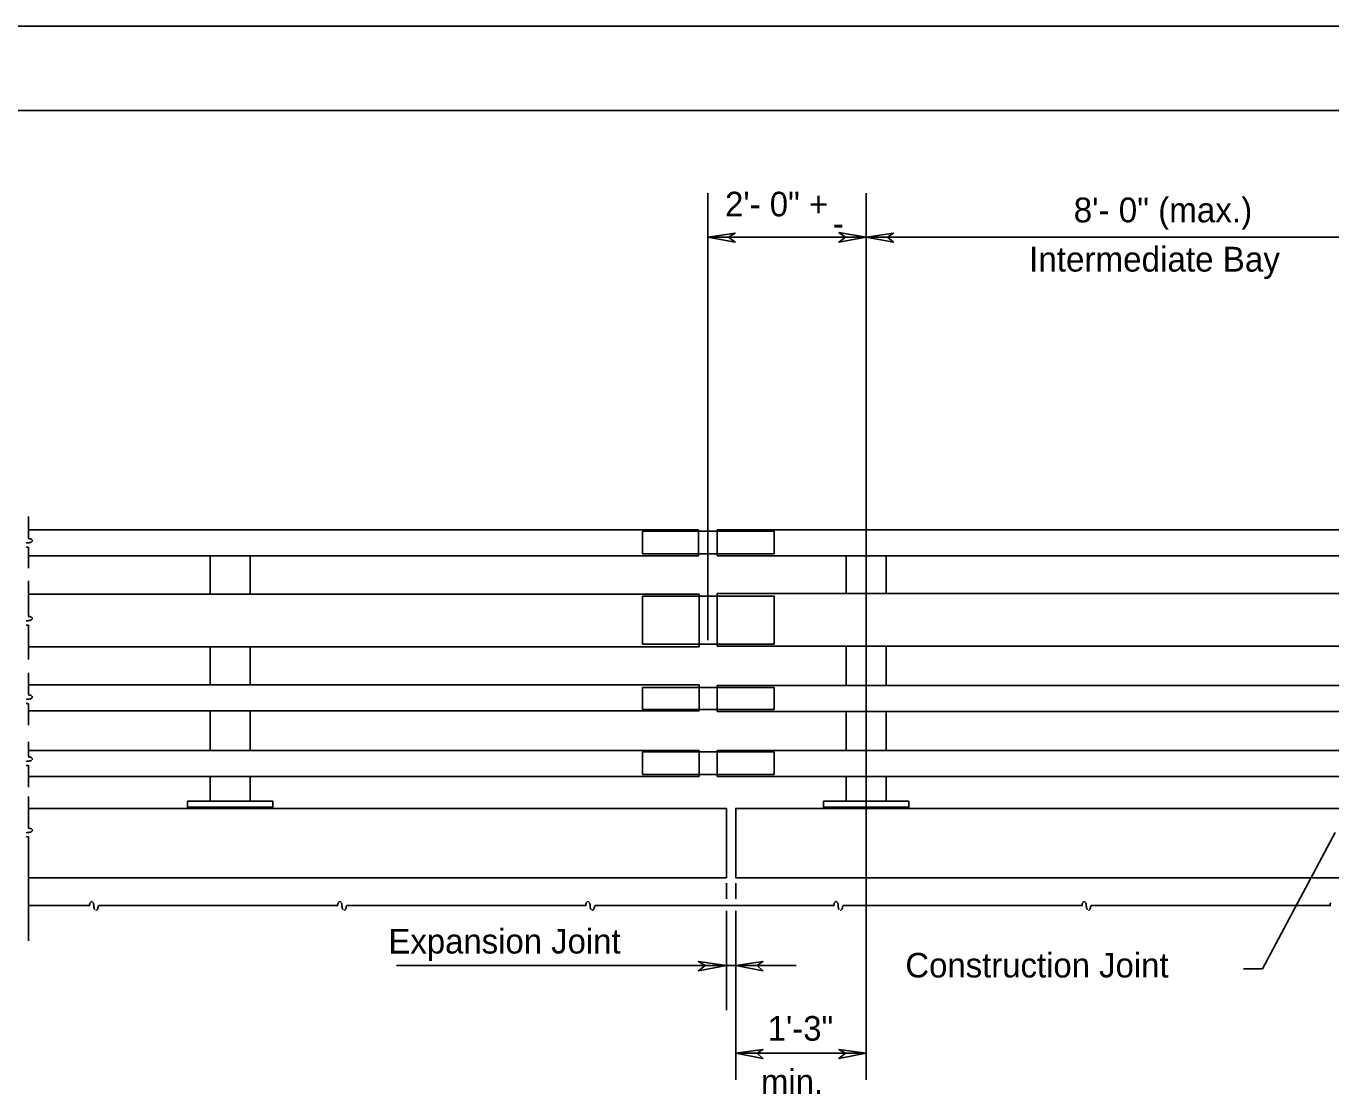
# Model space of a CAD drawing. Extents: x 499999.87 to 500002.82, y 499999.96 to 500001.79.
# Drawn here: x 500000.607 to 500001.251, y 500001.265 to 500001.792 of the extents above; entities that cross this region are included whole.
import ezdxf

# ---------------------------------------------------------------- set-up
doc = ezdxf.new("R2010")
doc.units = 0
for name, color, linetype in [('1', 7, 'Continuous'), ('19', 7, 'Continuous'), ('4', 7, 'Continuous'), ('9', 7, 'Continuous')]:
    doc.layers.add(name, color=color, linetype=linetype)

msp = doc.modelspace()

# ---------------------------------------------------------------- linework, layer by layer
at = {"layer": '1'}
for p, q in [((499999.86647, 500001.79167), (500002.8248, 500001.79167)), ((500000.03314, 500001.75), (500002.78314, 500001.75))]:
    msp.add_line(p, q, dxfattribs=at)
for points in [[(500000.94357, 500001.68766), (500000.95702, 500001.68504), (500000.95374, 500001.68766), (500000.95702, 500001.68963)], [(500001.02165, 500001.68766), (500001.0082, 500001.68996), (500001.01148, 500001.68766), (500001.0082, 500001.68504)], [(500001.02165, 500001.68766), (500001.0351, 500001.68504), (500001.03215, 500001.68766), (500001.0351, 500001.68963)], [(500000.95276, 500001.32841), (500000.93898, 500001.33038), (500000.94226, 500001.32841), (500000.93898, 500001.32579)], [(500000.95735, 500001.32841), (500000.9708, 500001.32579), (500000.96785, 500001.32841), (500000.9708, 500001.33038)], [(500000.95735, 500001.2851), (500000.9708, 500001.28248), (500000.96785, 500001.2851), (500000.9708, 500001.28707)], [(500001.02165, 500001.2851), (500001.0082, 500001.28707), (500001.01148, 500001.2851), (500001.0082, 500001.28248)]]:
    msp.add_lwpolyline(points, close=True, dxfattribs=at)
at = {"layer": '19'}
for centre, major_axis, start_param, end_param in [((500000.60834, 500001.53261), (0, 0.00424), 0, 0.224875), ((500000.60834, 500001.53476), (0, 0.00424), 6.05831, 6.283185), ((500000.60834, 500001.54109), (0, 0.00424), 3.141593, 3.366467), ((500000.60875, 500001.53654), (0, 0.00241), 5.759587, 6.05831), ((500000.60875, 500001.53931), (0, 0.00241), 3.366468, 3.665191), ((500000.60916, 500001.53859), (0, 0.00158), 3.665191, 3.88606), ((500000.60916, 500001.53726), (0, 0.00158), 5.538718, 5.759587), ((500000.60966, 500001.53805), (0, 0.000845), 3.88606, 4.18879), ((500000.60966, 500001.5378), (0, 0.000845), 5.235988, 5.538718), ((500000.60982, 500001.53796), (0, 0.000666), 4.18879, 4.436736), ((500000.60982, 500001.53789), (0, 0.000666), 4.988042, 5.235988), ((500000.60994, 500001.53792), (0, 0.00054), 4.436735, 4.988042), ((500000.60834, 500001.53894), (0, 0.00424), 2.916718, 3.141593), ((500000.60834, 500001.4942), (0, 0.00424), 0, 0.224875), ((500000.60834, 500001.50053), (0, 0.00424), 2.916718, 3.141593), ((500000.60834, 500001.49634), (0, 0.00424), 6.05831, 6.283185), ((500000.60834, 500001.50268), (0, 0.00424), 3.141593, 3.366467), ((500000.60875, 500001.49813), (0, 0.00241), 5.759587, 6.05831), ((500000.60875, 500001.50089), (0, 0.00241), 3.366468, 3.665191), ((500000.60916, 500001.50018), (0, 0.00158), 3.665191, 3.88606), ((500000.60916, 500001.49884), (0, 0.00158), 5.538718, 5.759587), ((500000.60966, 500001.49963), (0, 0.000845), 3.88606, 4.18879), ((500000.60966, 500001.49939), (0, 0.000845), 5.235988, 5.538718), ((500000.60982, 500001.49954), (0, 0.000666), 4.18879, 4.436736), ((500000.60982, 500001.49948), (0, 0.000666), 4.988042, 5.235988), ((500000.60994, 500001.49951), (0, 0.00054), 4.436735, 4.988042), ((500000.60834, 500001.45549), (0, 0.00424), 0, 0.224875), ((500000.60834, 500001.45764), (0, 0.00424), 6.05831, 6.283185), ((500000.60834, 500001.46397), (0, 0.00424), 3.141593, 3.366467), ((500000.60875, 500001.45942), (0, 0.00241), 5.759587, 6.05831), ((500000.60875, 500001.46218), (0, 0.00241), 3.366467, 3.665191), ((500000.60916, 500001.46147), (0, 0.00158), 3.665191, 3.88606), ((500000.60916, 500001.46014), (0, 0.00158), 5.538718, 5.759587), ((500000.60966, 500001.46092), (0, 0.000845), 3.88606, 4.18879), ((500000.60966, 500001.46068), (0, 0.000845), 5.235988, 5.538718), ((500000.60982, 500001.46084), (0, 0.000666), 4.18879, 4.436735), ((500000.60982, 500001.46077), (0, 0.000666), 4.988042, 5.235988), ((500000.60994, 500001.4608), (0, 0.00054), 4.436735, 4.988042), ((500000.60834, 500001.46182), (0, 0.00424), 2.916718, 3.141593), ((500000.60834, 500001.42495), (0, 0.00424), 0, 0.224875), ((500000.60834, 500001.43128), (0, 0.00424), 2.916718, 3.141593), ((500000.60834, 500001.4271), (0, 0.00424), 6.05831, 6.283185), ((500000.60834, 500001.43343), (0, 0.00424), 3.141593, 3.366467), ((500000.60875, 500001.42888), (0, 0.00241), 5.759587, 6.05831), ((500000.60875, 500001.43165), (0, 0.00241), 3.366468, 3.665191), ((500000.60916, 500001.43093), (0, 0.00158), 3.665191, 3.88606), ((500000.60916, 500001.4296), (0, 0.00158), 5.538718, 5.759587), ((500000.60966, 500001.43039), (0, 0.000845), 3.88606, 4.18879), ((500000.60966, 500001.43014), (0, 0.000845), 5.235988, 5.538718), ((500000.60982, 500001.4303), (0, 0.000666), 4.18879, 4.436736), ((500000.60982, 500001.43023), (0, 0.000666), 4.988042, 5.235988), ((500000.60994, 500001.43026), (0, 0.00054), 4.436735, 4.988042)]:
    msp.add_ellipse(centre, major_axis=major_axis, ratio=0.999986, start_param=start_param, end_param=end_param, dxfattribs=at)
at = {"layer": '4'}
for p, q in [((500000.6086, 500001.54987), (500000.6086, 500001.53904)), ((500000.93898, 500001.54331), (500000.6086, 500001.54331)), ((500000.91142, 500001.54265), (500000.97638, 500001.54265)), ((500000.91142, 500001.54265), (500000.91142, 500001.5315)), ((500000.93898, 500001.54331), (500000.93898, 500001.53051)), ((500000.94816, 500001.54331), (500001.3773, 500001.54331)), ((500000.94816, 500001.54331), (500000.94816, 500001.53051)), ((500000.97638, 500001.54265), (500000.97638, 500001.5315)), ((500000.6086, 500001.53478), (500000.6086, 500001.52428)), ((500000.93898, 500001.53051), (500000.6086, 500001.53051)), ((500000.69816, 500001.51181), (500000.69816, 500001.53051)), ((500000.71785, 500001.51181), (500000.71785, 500001.53051)), ((500000.91142, 500001.5315), (500000.97638, 500001.5315)), ((500000.94816, 500001.53051), (500001.3773, 500001.53051)), ((500001.01181, 500001.51181), (500001.01181, 500001.53051)), ((500001.0315, 500001.51181), (500001.0315, 500001.53051)), ((500000.6086, 500001.51804), (500000.6086, 500001.50066)), ((500000.9393, 500001.51148), (500000.6086, 500001.51148)), ((500000.91142, 500001.5105), (500000.97638, 500001.5105)), ((500000.91142, 500001.5105), (500000.91142, 500001.48688)), ((500000.9393, 500001.51148), (500000.9393, 500001.48556)), ((500000.94816, 500001.51181), (500001.3773, 500001.51181)), ((500000.94816, 500001.51181), (500000.94816, 500001.48589)), ((500000.97638, 500001.5105), (500000.97638, 500001.48688)), ((500000.6086, 500001.49639), (500000.6086, 500001.47933)), ((500000.6086, 500001.48556), (500000.9393, 500001.48556)), ((500000.69816, 500001.46686), (500000.69816, 500001.48556)), ((500000.71785, 500001.46686), (500000.71785, 500001.48556)), ((500000.91142, 500001.48688), (500000.97638, 500001.48688)), ((500000.94816, 500001.48589), (500001.3773, 500001.48589)), ((500001.01181, 500001.46686), (500001.01181, 500001.48589)), ((500001.0315, 500001.46686), (500001.0315, 500001.48589)), ((500000.6086, 500001.47277), (500000.6086, 500001.46227)), ((500000.6086, 500001.46686), (500000.9393, 500001.46686)), ((500000.93898, 500001.46686), (500000.6086, 500001.46686)), ((500000.91142, 500001.46555), (500000.97638, 500001.46555)), ((500000.91142, 500001.46555), (500000.91142, 500001.45472)), ((500000.9393, 500001.46686), (500000.9393, 500001.45407)), ((500000.94816, 500001.46654), (500001.3773, 500001.46654)), ((500000.94816, 500001.46654), (500000.94816, 500001.45374)), ((500000.97638, 500001.46555), (500000.97638, 500001.45472)), ((500000.6086, 500001.45768), (500000.6086, 500001.44685)), ((500000.9393, 500001.45407), (500000.6086, 500001.45407)), ((500000.6086, 500001.45407), (500000.9393, 500001.45407)), ((500000.69816, 500001.43438), (500000.69816, 500001.45407)), ((500000.71785, 500001.43438), (500000.71785, 500001.45407)), ((500000.91142, 500001.45472), (500000.97638, 500001.45472)), ((500000.94816, 500001.45374), (500001.3773, 500001.45374)), ((500001.01181, 500001.43438), (500001.01181, 500001.45407)), ((500001.0315, 500001.43438), (500001.0315, 500001.45407)), ((500000.6086, 500001.43865), (500000.6086, 500001.43143)), ((500000.6086, 500001.43438), (500000.9393, 500001.43438)), ((500000.91142, 500001.43373), (500000.97638, 500001.43373)), ((500000.91142, 500001.43373), (500000.91142, 500001.42257)), ((500000.9393, 500001.42159), (500000.9393, 500001.43438)), ((500000.94816, 500001.43438), (500001.3773, 500001.43438)), ((500000.94816, 500001.43438), (500000.94816, 500001.42159)), ((500000.97638, 500001.43373), (500000.97638, 500001.42257)), ((500000.6086, 500001.42717), (500000.6086, 500001.41634)), ((500000.6086, 500001.42159), (500000.9393, 500001.42159)), ((500000.69816, 500001.40945), (500000.69816, 500001.42159)), ((500000.71785, 500001.40945), (500000.71785, 500001.42159)), ((500000.91142, 500001.42257), (500000.97638, 500001.42257)), ((500000.94816, 500001.42159), (500001.3773, 500001.42159)), ((500001.01181, 500001.40945), (500001.01181, 500001.42159)), ((500001.0315, 500001.40945), (500001.0315, 500001.42159)), ((500000.6086, 500001.41175), (500000.6086, 500001.39633)), ((500000.6086, 500001.40584), (500000.95276, 500001.40584)), ((500000.95276, 500001.37172), (500000.95276, 500001.40584)), ((500001.25295, 500001.39403), (500001.21719, 500001.32677)), ((500000.6086, 500001.39206), (500000.6086, 500001.34055)), ((500000.6086, 500001.38911), (500000.6086, 500001.38648)), ((500000.6086, 500001.37172), (500000.95276, 500001.37172)), ((500000.6086, 500001.35794), (500000.63878, 500001.35794)), ((500000.64304, 500001.35794), (500000.76115, 500001.35794)), ((500000.76542, 500001.35794), (500000.88353, 500001.35794)), ((500000.8878, 500001.35794), (500001.00591, 500001.35794)), ((500001.01017, 500001.35794), (500001.12828, 500001.35794)), ((500001.13255, 500001.35794), (500001.25066, 500001.35794)), ((500001.21719, 500001.32677), (500001.20768, 500001.32677))]:
    msp.add_line(p, q, dxfattribs=at)
for points in [[(500000.68701, 500001.40945), (500000.68701, 500001.4065), (500000.729, 500001.4065), (500000.729, 500001.40945), (500000.68701, 500001.40945)], [(500000.68701, 500001.4065), (500000.68701, 500001.40584), (500000.729, 500001.40584), (500000.729, 500001.4065), (500000.68701, 500001.4065)], [(500001.00066, 500001.40945), (500001.00066, 500001.4065), (500001.04265, 500001.4065), (500001.04265, 500001.40945), (500001.00066, 500001.40945)], [(500001.00066, 500001.4065), (500001.00066, 500001.40584), (500001.04265, 500001.40584), (500001.04265, 500001.4065), (500001.00066, 500001.4065)], [(500001.3773, 500001.40584), (500000.95735, 500001.40584), (500000.95735, 500001.37172), (500001.3773, 500001.37172)]]:
    msp.add_lwpolyline(points, dxfattribs=at)
for centre, major_axis, start_param, end_param in [((500000.60834, 500001.53261), (0, 0.00424), 0, 0.224875), ((500000.60834, 500001.53476), (0, 0.00424), 6.05831, 6.283185), ((500000.60834, 500001.54109), (0, 0.00424), 3.141593, 3.366467), ((500000.60875, 500001.53654), (0, 0.00241), 5.759587, 6.05831), ((500000.60875, 500001.53931), (0, 0.00241), 3.366467, 3.665191), ((500000.60916, 500001.53859), (0, 0.00158), 3.665191, 3.88606), ((500000.60916, 500001.53726), (0, 0.00158), 5.538718, 5.759587), ((500000.60966, 500001.53805), (0, 0.000845), 3.88606, 4.18879), ((500000.60966, 500001.5378), (0, 0.000845), 5.235988, 5.538718), ((500000.60982, 500001.53796), (0, 0.000666), 4.18879, 4.436736), ((500000.60982, 500001.53789), (0, 0.000666), 4.988042, 5.235988), ((500000.60994, 500001.53792), (0, 0.00054), 4.436735, 4.712389), ((500000.60994, 500001.53792), (0, 0.00054), 4.712389, 4.988043), ((500000.60834, 500001.53894), (0, 0.00424), 2.916718, 3.141593), ((500000.60834, 500001.4942), (0, 0.00424), 0, 0.224875), ((500000.60834, 500001.50053), (0, 0.00424), 2.916718, 3.141593), ((500000.60834, 500001.49634), (0, 0.00424), 6.05831, 6.283185), ((500000.60834, 500001.50268), (0, 0.00424), 3.141593, 3.366467), ((500000.60875, 500001.49813), (0, 0.00241), 5.759587, 6.05831), ((500000.60875, 500001.50089), (0, 0.00241), 3.366467, 3.665191), ((500000.60916, 500001.50018), (0, 0.00158), 3.665191, 3.88606), ((500000.60916, 500001.49884), (0, 0.00158), 5.538718, 5.759587), ((500000.60966, 500001.49963), (0, 0.000845), 3.88606, 4.18879), ((500000.60966, 500001.49939), (0, 0.000845), 5.235988, 5.538718), ((500000.60982, 500001.49954), (0, 0.000666), 4.18879, 4.436736), ((500000.60982, 500001.49948), (0, 0.000666), 4.988042, 5.235988), ((500000.60994, 500001.49951), (0, 0.00054), 4.436735, 4.712389), ((500000.60994, 500001.49951), (0, 0.00054), 4.712389, 4.988043), ((500000.60834, 500001.45549), (0, 0.00424), 0, 0.224875), ((500000.60834, 500001.45764), (0, 0.00424), 6.05831, 6.283185), ((500000.60834, 500001.46397), (0, 0.00424), 3.141593, 3.366467), ((500000.60875, 500001.45942), (0, 0.00241), 5.759587, 6.05831), ((500000.60875, 500001.46218), (0, 0.00241), 3.366467, 3.665191), ((500000.60916, 500001.46147), (0, 0.00158), 3.665191, 3.88606), ((500000.60916, 500001.46014), (0, 0.00158), 5.538718, 5.759587), ((500000.60966, 500001.46092), (0, 0.000845), 3.88606, 4.18879), ((500000.60966, 500001.46068), (0, 0.000845), 5.235988, 5.538718), ((500000.60982, 500001.46084), (0, 0.000666), 4.18879, 4.436736), ((500000.60982, 500001.46077), (0, 0.000666), 4.988043, 5.235988), ((500000.60994, 500001.4608), (0, 0.00054), 4.436735, 4.712389), ((500000.60994, 500001.4608), (0, 0.00054), 4.712389, 4.988043), ((500000.60834, 500001.46182), (0, 0.00424), 2.916718, 3.141593), ((500000.60834, 500001.42495), (0, 0.00424), 0, 0.224875), ((500000.60834, 500001.43128), (0, 0.00424), 2.916718, 3.141593), ((500000.60834, 500001.4271), (0, 0.00424), 6.05831, 6.283185), ((500000.60834, 500001.43343), (0, 0.00424), 3.141593, 3.366467), ((500000.60875, 500001.42888), (0, 0.00241), 5.759587, 6.05831), ((500000.60875, 500001.43165), (0, 0.00241), 3.366467, 3.665191), ((500000.60916, 500001.43093), (0, 0.00158), 3.665191, 3.88606), ((500000.60916, 500001.4296), (0, 0.00158), 5.538718, 5.759587), ((500000.60966, 500001.43039), (0, 0.000845), 3.88606, 4.18879), ((500000.60966, 500001.43014), (0, 0.000845), 5.235988, 5.538718), ((500000.60982, 500001.4303), (0, 0.000666), 4.18879, 4.436736), ((500000.60982, 500001.43023), (0, 0.000666), 4.988042, 5.235988), ((500000.60994, 500001.43026), (0, 0.00054), 4.436735, 4.712389), ((500000.60994, 500001.43026), (0, 0.00054), 4.712389, 4.988043), ((500000.60834, 500001.38975), (0, 0.00424), 0, 0.224875), ((500000.60834, 500001.3919), (0, 0.00424), 6.05831, 6.283185), ((500000.60834, 500001.39823), (0, 0.00424), 3.141593, 3.366467), ((500000.60875, 500001.39368), (0, 0.00241), 5.759587, 6.05831), ((500000.60875, 500001.39645), (0, 0.00241), 3.366467, 3.665191), ((500000.60916, 500001.39573), (0, 0.00158), 3.665191, 3.88606), ((500000.60916, 500001.3944), (0, 0.00158), 5.538718, 5.759587), ((500000.60966, 500001.39519), (0, 0.000845), 3.88606, 4.18879), ((500000.60966, 500001.39494), (0, 0.000845), 5.235988, 5.538718), ((500000.60982, 500001.3951), (0, 0.000666), 4.18879, 4.436736), ((500000.60982, 500001.39503), (0, 0.000666), 4.988042, 5.235988), ((500000.60994, 500001.39506), (0, 0.00054), 4.436735, 4.712389), ((500000.60994, 500001.39506), (0, 0.00054), 4.712389, 4.988043), ((500000.60834, 500001.39608), (0, 0.00424), 2.916718, 3.141593), ((500000.6429, 500001.35779), (0, 0.00424), 1.345922, 1.570796), ((500000.64112, 500001.35819), (0, 0.00241), 1.047198, 1.345922), ((500000.6404, 500001.35861), (0, 0.00158), 0.826329, 1.047198), ((500000.63986, 500001.35911), (0, 0.000845), 0.523599, 0.826329), ((500000.63977, 500001.35926), (0, 0.000666), 0.275653, 0.523599), ((500000.63974, 500001.35938), (0, 0.00054), 0, 0.275654), ((500000.63974, 500001.35938), (0, 0.00054), 6.007532, 6.283185), ((500000.6397, 500001.35926), (0, 0.000666), 5.759587, 6.007532), ((500000.63961, 500001.35911), (0, 0.000845), 5.456857, 5.759587), ((500000.63907, 500001.35861), (0, 0.00158), 5.235988, 5.456857), ((500000.63835, 500001.35819), (0, 0.00241), 4.937264, 5.235988), ((500000.63657, 500001.35779), (0, 0.00424), 4.712389, 4.937264), ((500000.64505, 500001.35779), (0, 0.00424), 1.570796, 1.795671), ((500000.64327, 500001.35738), (0, 0.00241), 1.795671, 2.094395), ((500000.64255, 500001.35696), (0, 0.00158), 2.094395, 2.315264), ((500000.64188, 500001.35619), (0, 0.00054), 2.865939, 3.141593), ((500000.64185, 500001.35631), (0, 0.000666), 3.417246, 3.665191), ((500000.64176, 500001.35647), (0, 0.000845), 3.665191, 3.967921), ((500000.64122, 500001.35696), (0, 0.00158), 3.967921, 4.18879), ((500000.6405, 500001.35738), (0, 0.00241), 4.18879, 4.487514), ((500000.63872, 500001.35779), (0, 0.00424), 4.487514, 4.712389), ((500000.76526, 500001.35779), (0, 0.00424), 1.345922, 1.570796), ((500000.76348, 500001.35819), (0, 0.00241), 1.047198, 1.345922), ((500000.76276, 500001.35861), (0, 0.00158), 0.826329, 1.047198), ((500000.76222, 500001.35911), (0, 0.000845), 0.523599, 0.826329), ((500000.76213, 500001.35926), (0, 0.000666), 0.275653, 0.523599), ((500000.7621, 500001.35938), (0, 0.00054), 0, 0.275654), ((500000.7621, 500001.35938), (0, 0.00054), 6.007532, 6.283185), ((500000.76206, 500001.35926), (0, 0.000666), 5.759587, 6.007532), ((500000.76197, 500001.35911), (0, 0.000845), 5.456857, 5.759587), ((500000.76143, 500001.35861), (0, 0.00158), 5.235988, 5.456857), ((500000.76071, 500001.35819), (0, 0.00241), 4.937264, 5.235988), ((500000.75893, 500001.35779), (0, 0.00424), 4.712389, 4.937264), ((500000.76741, 500001.35779), (0, 0.00424), 1.570796, 1.795671), ((500000.76563, 500001.35738), (0, 0.00241), 1.795671, 2.094395), ((500000.76491, 500001.35696), (0, 0.00158), 2.094395, 2.315264), ((500000.76424, 500001.35619), (0, 0.00054), 2.865939, 3.141593), ((500000.76421, 500001.35631), (0, 0.000666), 3.417246, 3.665191), ((500000.76412, 500001.35647), (0, 0.000845), 3.665191, 3.967921), ((500000.76358, 500001.35696), (0, 0.00158), 3.967921, 4.18879), ((500000.76286, 500001.35738), (0, 0.00241), 4.18879, 4.487514), ((500000.76108, 500001.35779), (0, 0.00424), 4.487514, 4.712389), ((500000.88762, 500001.35779), (0, 0.00424), 1.345922, 1.570796), ((500000.88584, 500001.35819), (0, 0.00241), 1.047198, 1.345922), ((500000.88512, 500001.35861), (0, 0.00158), 0.826329, 1.047198), ((500000.88458, 500001.35911), (0, 0.000845), 0.523599, 0.826329), ((500000.88449, 500001.35926), (0, 0.000666), 0.275653, 0.523599), ((500000.88446, 500001.35938), (0, 0.00054), 0, 0.275654), ((500000.88446, 500001.35938), (0, 0.00054), 6.007532, 6.283185), ((500000.88442, 500001.35926), (0, 0.000666), 5.759587, 6.007532), ((500000.88433, 500001.35911), (0, 0.000845), 5.456857, 5.759587), ((500000.88379, 500001.35861), (0, 0.00158), 5.235988, 5.456857), ((500000.88307, 500001.35819), (0, 0.00241), 4.937264, 5.235988), ((500000.88129, 500001.35779), (0, 0.00424), 4.712389, 4.937264), ((500000.88977, 500001.35779), (0, 0.00424), 1.570796, 1.795671), ((500000.88799, 500001.35738), (0, 0.00241), 1.795671, 2.094395), ((500000.88727, 500001.35696), (0, 0.00158), 2.094395, 2.315264), ((500000.8866, 500001.35619), (0, 0.00054), 2.865939, 3.141593), ((500000.88657, 500001.35631), (0, 0.000666), 3.417246, 3.665191), ((500000.88648, 500001.35647), (0, 0.000845), 3.665191, 3.967921), ((500000.88594, 500001.35696), (0, 0.00158), 3.967921, 4.18879), ((500000.88522, 500001.35738), (0, 0.00241), 4.18879, 4.487514), ((500000.88344, 500001.35779), (0, 0.00424), 4.487514, 4.712389), ((500001.00998, 500001.35779), (0, 0.00424), 1.345922, 1.570796), ((500001.0082, 500001.35819), (0, 0.00241), 1.047198, 1.345922), ((500001.00748, 500001.35861), (0, 0.00158), 0.826329, 1.047198), ((500001.00694, 500001.35911), (0, 0.000845), 0.523599, 0.826329), ((500001.00685, 500001.35926), (0, 0.000666), 0.275653, 0.523599), ((500001.00682, 500001.35938), (0, 0.00054), 0, 0.275654), ((500001.00682, 500001.35938), (0, 0.00054), 6.007532, 6.283185), ((500001.00678, 500001.35926), (0, 0.000666), 5.759587, 6.007532), ((500001.00669, 500001.35911), (0, 0.000845), 5.456857, 5.759587), ((500001.00615, 500001.35861), (0, 0.00158), 5.235988, 5.456857), ((500001.00544, 500001.35819), (0, 0.00241), 4.937264, 5.235988), ((500001.00365, 500001.35779), (0, 0.00424), 4.712389, 4.937264), ((500001.01213, 500001.35779), (0, 0.00424), 1.570796, 1.795671), ((500001.01035, 500001.35738), (0, 0.00241), 1.795671, 2.094395), ((500001.00963, 500001.35696), (0, 0.00158), 2.094395, 2.315264), ((500001.00896, 500001.35619), (0, 0.00054), 2.865939, 3.141593), ((500001.00893, 500001.35631), (0, 0.000666), 3.417246, 3.665191), ((500001.00884, 500001.35647), (0, 0.000845), 3.665191, 3.967921), ((500001.0083, 500001.35696), (0, 0.00158), 3.967921, 4.18879), ((500001.00758, 500001.35738), (0, 0.00241), 4.18879, 4.487514), ((500001.0058, 500001.35779), (0, 0.00424), 4.487514, 4.712389), ((500001.13234, 500001.35779), (0, 0.00424), 1.345922, 1.570796), ((500001.13056, 500001.35819), (0, 0.00241), 1.047198, 1.345922), ((500001.12984, 500001.35861), (0, 0.00158), 0.826329, 1.047198), ((500001.1293, 500001.35911), (0, 0.000845), 0.523599, 0.826329), ((500001.12921, 500001.35926), (0, 0.000666), 0.275653, 0.523599), ((500001.12918, 500001.35938), (0, 0.00054), 0, 0.275654), ((500001.12918, 500001.35938), (0, 0.00054), 6.007532, 6.283185), ((500001.12914, 500001.35926), (0, 0.000666), 5.759587, 6.007532), ((500001.12905, 500001.35911), (0, 0.000845), 5.456857, 5.759587), ((500001.12851, 500001.35861), (0, 0.00158), 5.235988, 5.456857), ((500001.1278, 500001.35819), (0, 0.00241), 4.937264, 5.235988), ((500001.12601, 500001.35779), (0, 0.00424), 4.712389, 4.937264), ((500001.13449, 500001.35779), (0, 0.00424), 1.570796, 1.795671), ((500001.13271, 500001.35738), (0, 0.00241), 1.795671, 2.094395), ((500001.13199, 500001.35696), (0, 0.00158), 2.094395, 2.315264), ((500001.13132, 500001.35619), (0, 0.00054), 2.865939, 3.141593), ((500001.13129, 500001.35631), (0, 0.000666), 3.417246, 3.665191), ((500001.1312, 500001.35647), (0, 0.000845), 3.665191, 3.967921), ((500001.13066, 500001.35696), (0, 0.00158), 3.967921, 4.18879), ((500001.12994, 500001.35738), (0, 0.00241), 4.18879, 4.487514), ((500001.12816, 500001.35779), (0, 0.00424), 4.487514, 4.712389), ((500001.2547, 500001.35779), (0, 0.00424), 1.345922, 1.570796), ((500001.25292, 500001.35819), (0, 0.00241), 1.047198, 1.345922)]:
    msp.add_ellipse(centre, major_axis=major_axis, ratio=0.999986, start_param=start_param, end_param=end_param, dxfattribs=at)
at = {"layer": '9'}
for p, q in [((500000.94357, 500001.48885), (500000.94357, 500001.70932)), ((500001.02165, 500001.27198), (500001.02165, 500001.70932)), ((500000.94357, 500001.68766), (500001.02165, 500001.68766)), ((500001.02165, 500001.68766), (500001.33399, 500001.68766)), ((500000.95276, 500001.36909), (500000.95276, 500001.36122)), ((500000.95735, 500001.36909), (500000.95735, 500001.36122)), ((500000.95276, 500001.35531), (500000.95276, 500001.30643)), ((500000.95735, 500001.35531), (500000.95735, 500001.27198)), ((500000.79003, 500001.32841), (500000.95276, 500001.32841)), ((500000.95276, 500001.32841), (500000.95735, 500001.32841)), ((500000.95735, 500001.32841), (500000.9872, 500001.32841)), ((500000.95735, 500001.2851), (500001.02165, 500001.2851))]:
    msp.add_line(p, q, dxfattribs=at)

# ---------------------------------------------------------------- texts
for s, height, p in [('2\'- 0" +', 0.01214, (500000.9521, 500001.69783)), ('8\'- 0" (max.)', 0.0122362, (500001.12402, 500001.69488)), ('-', 0.01214, (500001.00525, 500001.68832)), ('Intermediate Bay', 0.0122362, (500001.10203, 500001.6706)), ('Expansion Joint', 0.012128, (500000.78609, 500001.33432)), ('Construction Joint', 0.012128, (500001.04101, 500001.32251)), ('1\'-3"', 0.01214, (500000.9731, 500001.29134)), ('min.', 0.012128, (500000.96982, 500001.26509))]:
    msp.add_text(s, height=height, dxfattribs=at).set_placement(p)

doc.saveas('drawing.dxf')
